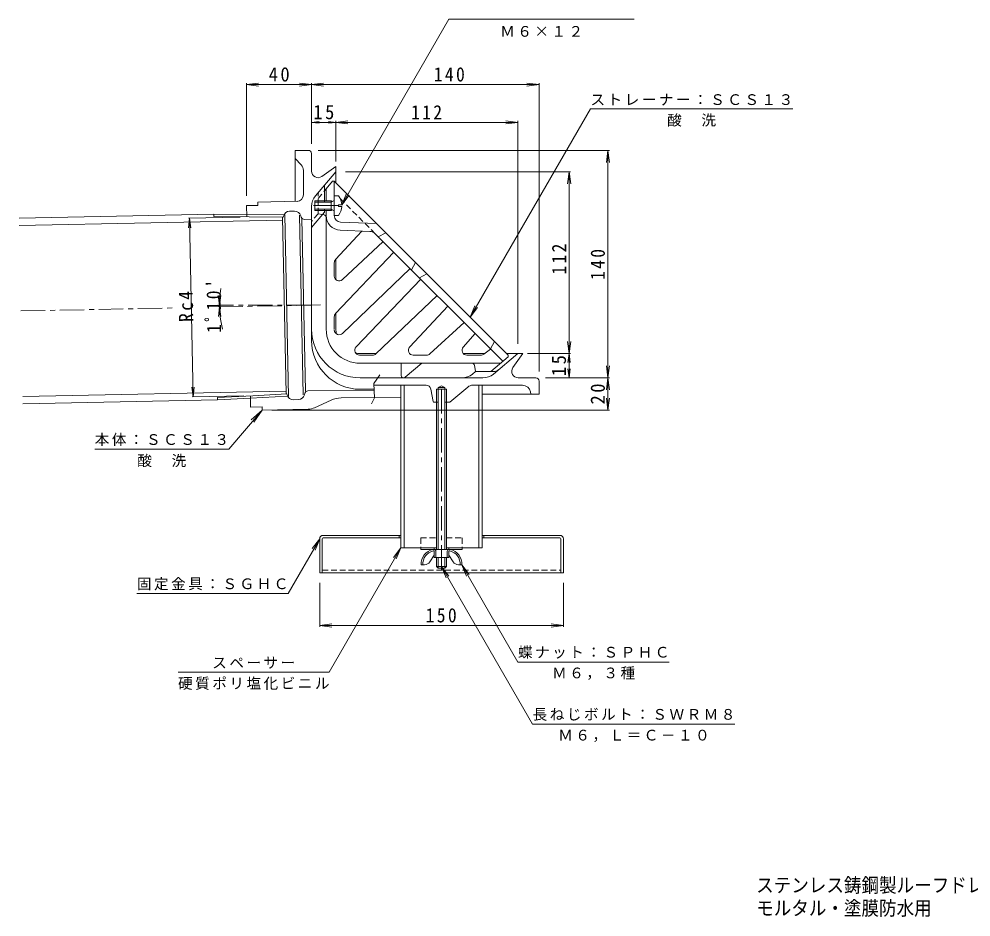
# Model space of a CAD drawing. Units: millimetres at full size, sheet at 1:3. Extents: x -615 to 745, y -582 to 533.
# Drawn here: x -615 to -29, y -582 to -29 of the extents above; entities that cross this region are included whole.
import ezdxf
from ezdxf.enums import TextEntityAlignment as Align

# ---------------------------------------------------------------- set-up
doc = ezdxf.new("R2010")
doc.units = ezdxf.units.MM
doc.header["$LTSCALE"] = 3
doc.linetypes.add('CHAIN1', pattern=[8, 5, -1, 1, -1])
doc.linetypes.add('DASHED1', pattern=[1.8, 1.2, -0.6])
for name, color, linetype, lineweight in [('3-0', 4, 'Continuous', 9), ('3-2', 6, 'Continuous', 9), ('3-3', 4, 'Continuous', 9), ('3-4', 7, 'Continuous', 9), ('3-5', 7, 'Continuous', 9), ('3-A', 2, 'Continuous', 9), ('3-B', 3, 'Continuous', 9), ('3-C', 6, 'Continuous', 9), ('3-D', 7, 'Continuous', 9)]:
    doc.layers.add(name, color=color, linetype=linetype, lineweight=lineweight)
doc.layers.add('F-5_F-5ﾚｲﾔ', color=2, linetype='Continuous')
doc.styles.add('ＭＳ ゴシック', font='')
doc.styles.get('ＭＳ ゴシック').set_extended_font_data('MS Gothic')

msp = doc.modelspace()

# ---------------------------------------------------------------- linework, layer by layer
at = {"layer": '3-0'}
for p, q in [((-436.514, -109.908), (-444.514, -109.908)), ((-444.514, -109.908), (-444.514, -141.301)), ((-440.857, -118.829), (-444.514, -114.907)), ((-434.514, -111.907), (-434.514, -122.727)), ((-439.514, -137.279), (-439.514, -122.239)), ((-428.22, -126.003), (-419.514, -119.908)), ((-419.514, -129.907), (-419.514, -119.908)), ((-432.174, -137.996), (-419.631, -123.047)), ((-426.514, -141.777), (-426.514, -131.25)), ((-474.514, -143.912), (-467.515, -143.769)), ((-474.514, -143.912), (-474.372, -150.874)), ((-434.514, -226.908), (-434.514, -144.424)), ((-426.514, -147.907), (-426.514, -146.037)), ((-474.402, -149.396), (-451.513, -149.645)), ((-472.893, -150.891), (-451.975, -151.118)), ((-450.215, -259.792), (-452.428, -151.113)), ((-451.975, -151.118), (-451.773, -150.351)), ((-448.685, -261.275), (-450.958, -149.624)), ((-445.021, -147.312), (-447.986, -147.372)), ((-439.702, -260.354), (-441.955, -149.716)), ((-440.842, -151.027), (-441.117, -150.134)), ((-438.25, -257.947), (-440.412, -151.782)), ((-426.514, -147.907), (-434.514, -157.442)), ((-438.89, -152.438), (-434.514, -152.349)), ((-419.514, -189.502), (-419.514, -176.834)), ((-419.514, -219.907), (-419.514, -210.106)), ((-404.514, -234.907), (-394.712, -234.907)), ((-341.181, -234.907), (-327.987, -234.907)), ((-322.602, -247.568), (-307.514, -234.907)), ((-314.514, -234.907), (-304.514, -234.907)), ((-310.61, -243.613), (-304.514, -234.907)), ((-379.39, -240.907), (-379.39, -248.441)), ((-366.664, -240.907), (-376.981, -249.564)), ((-333.514, -245.907), (-335.493, -247.568)), ((-333.514, -245.907), (-321.715, -245.907)), ((-329.03, -249.907), (-404.514, -249.907)), ((-296.514, -249.907), (-307.333, -249.907)), ((-294.514, -251.907), (-294.514, -259.908)), ((-436.728, -257.93), (-395.929, -257.46)), ((-395.949, -256.907), (-404.514, -256.907)), ((-363.996, -254.407), (-396.042, -254.407)), ((-359.591, -264.501), (-361.049, -256.846)), ((-356.514, -255.907), (-352.514, -255.907)), ((-352.514, -255.907), (-354.514, -254.753)), ((-352.514, -256.907), (-352.514, -255.907)), ((-349.375, -264.791), (-338.395, -255.577)), ((-335.181, -254.407), (-304.687, -254.407)), ((-472.131, -260.924), (-471.989, -267.886)), ((-472.101, -262.402), (-449.241, -261.222)), ((-442.66, -263.288), (-445.625, -263.348)), ((-438.639, -259.419), (-438.873, -260.309)), ((-422.413, -263.564), (-432.623, -268.255)), ((-379.514, -261.772), (-416.324, -262.195)), ((-294.514, -259.908), (-329.514, -259.908)), ((-299.767, -258.513), (-299.514, -259.908)), ((-436.594, -269.166), (-464.95, -269.743)), ((-356.514, -264.907), (-359.1, -264.907)), ((-349.696, -264.907), (-352.514, -264.907))]:
    msp.add_line(p, q, dxfattribs=at)
at = {"layer": '3-0', "linetype": 'DASHED1'}
for q in [(-430.514, -137.109), (-434.514, -153.674)]:
    msp.add_line((-430.514, -148.907), q, dxfattribs=at)
at = {"layer": '3-0', "linetype": 'CHAIN1'}
for p, q in [((-491.842, -206.278), (-428.94, -204.996)), ((-613.365, -208.752), (-517.541, -206.801)), ((-434.514, -205.11), (-492.246, -205.11)), ((-354.514, -367.829), (-354.514, -254.071))]:
    msp.add_line(p, q, dxfattribs=at)
at = {"layer": '3-0'}
for points in [[(-443.432, -141.278), (-467.556, -141.77), (-467.515, -143.769)], [(-356.514, -256.907), (-356.514, -255.907), (-354.514, -254.753)], [(-470.654, -260.847), (-449.762, -259.768), (-449.529, -260.526)], [(-471.989, -267.886), (-464.991, -267.744), (-464.95, -269.743)]]:
    msp.add_lwpolyline(points, dxfattribs=at)
for centre, radius, start, end in [((-436.514, -111.907), 2, 0, 90), ((-444.514, -122.239), 5, 0, 43.00027), ((-430.514, -122.727), 4, 180, 305.00014), ((-420.014, -122.725), 0.5, 320.0007, 0), ((-443.514, -137.279), 4, 271.16652, 0), ((-424.514, -144.424), 10, 140.00003, 180), ((-447.905, -151.372), 4, 91.16652, 165.22128), ((-444.94, -151.311), 4, 17.11217, 91.16687), ((-438.931, -150.439), 2, 197.11159, 271.16689), ((-404.514, -219.907), 30, 180, 270), ((-404.514, -219.907), 15, 180, 191.08398), ((-404.514, -226.908), 30, 180, 270), ((-404.514, -219.907), 15, 258.9164, 270), ((-321.715, -242.907), 3, 270, 309.99988), ((-307.333, -245.907), 4, 144.99966, 270), ((-377.924, -248.441), 1.466, 180, 309.99997), ((-341.921, -239.907), 10, 270, 309.99986), ((-329.03, -239.907), 10, 270, 309.99995), ((-296.514, -251.907), 2, 0, 90), ((-363.996, -257.407), 3, 10.78418, 90), ((-335.181, -259.407), 5, 90, 129.99995), ((-304.687, -259.407), 5, 10.30489, 90), ((-445.706, -259.349), 4, 197.112, 271.16687), ((-442.741, -259.289), 4, 271.16652, 345.22145), ((-436.705, -259.93), 2, 90.65926, 165.22137), ((-416.151, -277.194), 15, 90.65897, 114.67551), ((-436.798, -259.168), 10, 271.16658, 294.67548), ((-359.1, -264.407), 0.5, 190.78464, 270), ((-349.696, -264.407), 0.5, 270, 309.9993)]:
    msp.add_arc(centre, radius, start, end, dxfattribs=at)
at = {"layer": '3-0', "linetype": 'DASHED1'}
msp.add_arc((-427.514, -137.109), 3, 139.99997, 180, dxfattribs=at)
at = {"layer": '3-2'}
for p, q in [((-426.514, -134.817), (-421.514, -128.907)), ((-425.514, -140.907), (-425.514, -133.635)), ((-420.514, -150.058), (-420.514, -128.907)), ((-426.72, -149.666), (-427.807, -149.449)), ((-425.514, -146.907), (-425.514, -219.907)), ((-416.668, -154.055), (-394.514, -154.907)), ((-403.646, -159.531), (-419.725, -177.064)), ((-398.622, -159.753), (-416.86, -159.052)), ((-395.278, -161.214), (-316.802, -239.69)), ((-388.857, -160.564), (-393.453, -163.039)), ((-390.463, -166.029), (-415.462, -189.455)), ((-419.689, -210.29), (-383.893, -172.599)), ((-420.514, -187.266), (-420.514, -179.092)), ((-370.549, -178.872), (-373.024, -183.468)), ((-373.81, -182.683), (-415.433, -222.506)), ((-368.074, -188.418), (-363.478, -185.943)), ((-367.289, -189.203), (-407.112, -230.826)), ((-394.897, -235.083), (-357.206, -199.287)), ((-350.635, -205.857), (-374.061, -230.856)), ((-420.514, -219.907), (-420.514, -212.356)), ((-340.65, -215.842), (-361.671, -235.119)), ((-341.202, -230.931), (-333.899, -222.593)), ((-321.999, -227.422), (-324.474, -232.018)), ((-328.491, -235.292), (-324.356, -232.137)), ((-404.514, -235.907), (-396.963, -235.907)), ((-371.872, -235.907), (-363.698, -235.907)), ((-338.945, -235.907), (-330.311, -235.907)), ((-324.15, -245.907), (-313.514, -236.907)), ((-313.514, -236.907), (-313.514, -235.907)), ((-318.241, -240.907), (-404.514, -240.907)), ((-334.273, -242.113), (-333.514, -245.907))]:
    msp.add_line(p, q, dxfattribs=at)
at = {"layer": '3-2', "linetype": 'DASHED1'}
for p, q in [((-430.514, -139.544), (-426.514, -134.817)), ((-416.886, -139.606), (-395.278, -161.214)), ((-427.807, -149.449), (-430.514, -148.907))]:
    msp.add_line(p, q, dxfattribs=at)
at = {"layer": '3-2', "color": 4, "linetype": 'CHAIN1'}
msp.add_line((-433.271, -143.907), (-415.227, -143.907), dxfattribs=at)
at = {"layer": '3-2'}
msp.add_lwpolyline([(-421.514, -128.907), (-420.514, -128.907), (-313.514, -235.907)], dxfattribs=at)
for centre, radius, start, end in [((-427.014, -151.137), 1.5, 0, 78.6897), ((-416.514, -150.058), 9, 180, 267.79758), ((-416.514, -150.058), 4, 180, 267.79758), ((-398.814, -164.749), 5, 45.0002, 87.79736), ((-417.514, -179.092), 3, 137.47789, 180.00017), ((-417.514, -187.266), 3, 180.00034, 313.13882), ((-417.514, -212.356), 3, 136.47731, 180.00017), ((-404.514, -219.907), 21, 180, 270), ((-417.507, -220.338), 3, 181.89812, 313.73378), ((-404.945, -232.9), 3, 136.26622, 268.10188), ((-371.872, -232.908), 3, 136.86118, 269.99966), ((-338.945, -232.908), 3, 138.78688, 270), ((-404.514, -219.907), 16, 268.10173, 270), ((-396.963, -232.908), 3, 269.99983, 313.52269), ((-363.698, -232.908), 3, 269.99983, 312.52211), ((-330.311, -232.908), 3, 270, 307.34552), ((-335.743, -242.407), 1.5, 11.30965, 90)]:
    msp.add_arc(centre, radius, start, end, dxfattribs=at)
at = {"layer": '3-3', "linetype": 'DASHED1'}
for p, q in [((-367.264, -348.407), (-367.264, -354.407)), ((-367.264, -348.407), (-357.514, -348.407)), ((-351.514, -348.407), (-341.764, -348.407)), ((-341.764, -348.407), (-341.764, -354.407))]:
    msp.add_line(p, q, dxfattribs=at)
at = {"layer": '3-3'}
for p, q in [((-367.264, -354.407), (-367.264, -355.407)), ((-367.264, -355.407), (-341.764, -355.407)), ((-359.014, -354.407), (-359.014, -355.407)), ((-350.014, -354.407), (-350.014, -355.407)), ((-341.764, -354.407), (-341.764, -355.407))]:
    msp.add_line(p, q, dxfattribs=at)
at = {"layer": '3-4'}
for p, q in [((-474.514, -69.467), (-467.078, -68.488)), ((-474.514, -68.567), (-474.514, -137.912)), ((-474.514, -69.467), (-434.514, -69.467)), ((-474.514, -69.467), (-467.078, -70.446)), ((-434.514, -69.467), (-441.95, -68.488)), ((-434.514, -69.467), (-441.95, -70.446)), ((-434.514, -69.467), (-427.078, -68.488)), ((-434.514, -68.567), (-434.514, -105.907)), ((-434.514, -69.467), (-294.514, -69.467)), ((-434.514, -69.467), (-427.078, -70.446)), ((-294.514, -69.467), (-301.95, -68.488)), ((-294.514, -69.467), (-301.95, -70.446)), ((-294.514, -68.567), (-294.514, -245.907)), ((-434.514, -91.777), (-434.514, -105.907)), ((-434.514, -92.677), (-429.884, -92.067)), ((-434.514, -92.677), (-419.514, -92.677)), ((-434.514, -92.677), (-429.884, -93.286)), ((-419.514, -92.677), (-424.144, -92.067)), ((-419.514, -92.677), (-424.144, -93.286)), ((-419.514, -92.677), (-412.078, -91.698)), ((-419.514, -91.777), (-419.514, -116.725)), ((-419.514, -92.677), (-307.514, -92.677)), ((-419.514, -92.677), (-412.078, -93.656)), ((-307.514, -92.677), (-314.95, -91.698)), ((-307.514, -92.677), (-314.95, -93.656)), ((-307.514, -91.777), (-307.514, -228.907)), ((-251.173, -109.907), (-430.514, -109.907)), ((-252.073, -109.907), (-253.052, -117.343)), ((-252.073, -249.907), (-252.073, -109.907)), ((-252.073, -109.907), (-251.094, -117.343)), ((-275.097, -123.047), (-413.631, -123.047)), ((-275.997, -123.047), (-276.976, -130.483)), ((-275.997, -234.907), (-275.997, -123.047)), ((-275.997, -123.047), (-275.018, -130.483)), ((-509.613, -151.592), (-510.275, -157.555)), ((-478.371, -150.956), (-510.213, -151.604)), ((-509.613, -151.592), (-507.372, -261.641)), ((-509.613, -151.592), (-508.709, -157.523)), ((-491.202, -205.11), (-491.985, -199.161)), ((-491.202, -205.11), (-490.419, -199.161)), ((-491.19, -206.264), (-491.852, -212.228)), ((-491.19, -206.264), (-490.286, -212.196)), ((-275.997, -234.907), (-276.976, -227.472)), ((-275.997, -234.907), (-275.018, -227.472)), ((-275.097, -234.907), (-301.514, -234.907)), ((-275.997, -234.907), (-276.718, -240.384)), ((-275.997, -249.907), (-275.997, -234.907)), ((-275.997, -234.907), (-275.276, -240.384)), ((-275.997, -249.907), (-276.718, -244.431)), ((-275.997, -249.907), (-275.276, -244.431)), ((-252.073, -249.907), (-253.052, -242.472)), ((-252.073, -249.907), (-251.094, -242.472)), ((-275.097, -249.907), (-290.514, -249.907)), ((-251.173, -249.907), (-290.514, -249.907)), ((-252.073, -249.907), (-253.052, -257.343)), ((-252.073, -269.743), (-252.073, -249.907)), ((-252.073, -249.907), (-251.094, -257.343)), ((-507.372, -261.641), (-508.276, -255.71)), ((-507.372, -261.641), (-506.71, -255.678)), ((-476.13, -261.005), (-507.972, -261.653)), ((-252.073, -269.743), (-253.052, -262.307)), ((-252.073, -269.743), (-251.094, -262.307)), ((-251.173, -269.743), (-458.95, -269.743)), ((-429.514, -403.17), (-429.514, -375.907)), ((-279.514, -403.17), (-279.514, -375.907)), ((-429.514, -402.27), (-422.078, -401.291)), ((-429.514, -402.27), (-279.514, -402.27)), ((-429.514, -402.27), (-422.078, -403.249)), ((-279.514, -402.27), (-286.95, -401.291)), ((-279.514, -402.27), (-286.95, -403.249))]:
    msp.add_line(p, q, dxfattribs=at)
msp.add_arc((-434.514, -205.11), 56.688, 169.73082, 195.17223, dxfattribs=at)
at = {"layer": '3-5'}
for p, q in [((-415.925, -143.428), (-349.93, -29.122)), ((-349.93, -29.122), (-235.93, -29.122)), ((-336.895, -212.526), (-262.885, -84.338)), ((-262.885, -84.338), (-138.385, -84.338)), ((-415.925, -143.428), (-413.055, -136.499)), ((-415.925, -143.428), (-411.36, -137.478)), ((-336.895, -212.526), (-334.025, -205.597)), ((-336.895, -212.526), (-332.329, -206.576)), ((-464.95, -269.743), (-470.003, -277.191)), ((-567.962, -293.858), (-485.462, -293.858)), ((-429.514, -348.907), (-449, -382.658)), ((-429.514, -348.907), (-434.08, -354.858)), ((-429.514, -348.907), (-432.384, -355.836)), ((-379.514, -354.407), (-423.666, -430.882)), ((-379.514, -354.407), (-384.08, -360.358)), ((-379.514, -354.407), (-382.384, -361.336)), ((-354.514, -365.907), (-298.472, -462.974)), ((-354.514, -365.907), (-349.948, -371.858)), ((-354.514, -365.907), (-351.644, -372.837)), ((-342.014, -364.907), (-307.484, -424.714)), ((-342.014, -364.907), (-337.448, -370.857)), ((-342.014, -364.907), (-339.144, -371.836)), ((-542, -382.658), (-449, -382.658)), ((-307.484, -424.714), (-214.484, -424.714)), ((-516.666, -430.882), (-423.666, -430.882)), ((-298.472, -462.974), (-173.972, -462.974))]:
    msp.add_line(p, q, dxfattribs=at)
msp.add_lwpolyline([(-485.462, -293.858), (-464.95, -269.743), (-471.759, -275.629)], dxfattribs=at)
at = {"layer": '3-A'}
for p, q in [((-417.914, -137.907), (-420.514, -137.907)), ((-432.514, -140.907), (-432.514, -146.907)), ((-422.514, -140.907), (-432.514, -140.907)), ((-422.514, -141.777), (-432.514, -141.777)), ((-422.514, -146.037), (-432.514, -146.037)), ((-422.514, -141.777), (-420.641, -140.725)), ((-422.514, -140.907), (-421.75, -141.348)), ((-422.514, -140.907), (-422.514, -146.907)), ((-422.514, -146.037), (-420.641, -147.089)), ((-417.914, -144.386), (-417.914, -143.428)), ((-415.925, -143.428), (-417.914, -143.428)), ((-415.925, -144.386), (-417.914, -144.386)), ((-422.514, -146.907), (-432.514, -146.907)), ((-422.514, -146.907), (-421.75, -146.466)), ((-417.914, -149.907), (-420.514, -149.907)), ((-357.514, -256.907), (-351.514, -256.907)), ((-357.514, -256.907), (-357.514, -355.407)), ((-356.514, -256.907), (-356.514, -355.407)), ((-352.514, -256.907), (-352.514, -355.407)), ((-351.514, -256.907), (-351.514, -355.407)), ((-359.214, -356.407), (-359.699, -356.407)), ((-359.014, -360.407), (-359.014, -356.607)), ((-358.014, -356.607), (-358.014, -360.407)), ((-351.014, -356.607), (-351.014, -360.407)), ((-350.014, -360.407), (-350.014, -356.607)), ((-349.814, -356.407), (-349.328, -356.407)), ((-361.618, -363.04), (-359.014, -358.907)), ((-359.014, -360.407), (-350.014, -360.407)), ((-357.514, -360.407), (-357.514, -365.907)), ((-356.514, -360.407), (-356.514, -366.907)), ((-352.514, -360.407), (-352.514, -366.907)), ((-351.514, -360.407), (-351.514, -365.907)), ((-347.41, -363.04), (-350.014, -358.907)), ((-365.002, -364.907), (-367.014, -364.907)), ((-357.514, -365.907), (-351.514, -365.907)), ((-344.026, -364.907), (-342.014, -364.907))]:
    msp.add_line(p, q, dxfattribs=at)
msp.add_lwpolyline([(-357.514, -365.907), (-356.514, -366.907), (-352.514, -366.907), (-351.514, -365.907)], dxfattribs=at)
for centre, radius, start, end in [((-420.764, -140.507), 0.25, 299.32918, 0), ((-425.914, -143.907), 10, 2.74562, 36.86987), ((-425.914, -143.907), 10, 323.13013, 357.25438), ((-420.764, -147.307), 0.25, 0, 60.67082), ((-357.778, -364.429), 9.248, 102.71823, 182.96507), ((-357.778, -364.429), 8.248, 103.47058, 182.96507), ((-359.214, -356.607), 1.2, 0, 90), ((-359.214, -356.607), 0.2, 0, 90), ((-349.814, -356.607), 1.2, 90, 180), ((-349.814, -356.607), 0.2, 90, 180), ((-351.25, -364.429), 8.248, 357.03493, 76.52942), ((-351.25, -364.429), 9.248, 357.03493, 77.28177), ((-365.002, -360.907), 4, 270, 327.78351), ((-344.026, -360.907), 4, 212.21649, 270)]:
    msp.add_arc(centre, radius, start, end, dxfattribs=at)
at = {"layer": '3-B'}
for p, q in [((-429.514, -348.907), (-429.514, -369.907)), ((-427.914, -348.907), (-427.914, -369.907)), ((-427.414, -346.807), (-379.514, -346.807)), ((-427.414, -348.407), (-379.514, -348.407)), ((-380.514, -346.807), (-380.514, -348.407)), ((-329.514, -346.807), (-281.614, -346.807)), ((-329.514, -348.407), (-281.614, -348.407)), ((-328.514, -346.807), (-328.514, -348.407)), ((-281.114, -348.907), (-281.114, -369.907)), ((-279.514, -348.907), (-279.514, -369.907)), ((-429.514, -369.907), (-279.514, -369.907))]:
    msp.add_line(p, q, dxfattribs=at)
at = {"layer": '3-B', "linetype": 'DASHED1'}
msp.add_line((-427.914, -368.307), (-281.114, -368.307), dxfattribs=at)
at = {"layer": '3-B'}
for centre, radius, start, end in [((-427.414, -348.907), 2.1, 90, 180), ((-427.414, -348.907), 0.5, 90, 180), ((-281.614, -348.907), 2.1, 0, 90), ((-281.614, -348.907), 0.5, 0, 90)]:
    msp.add_arc(centre, radius, start, end, dxfattribs=at)
at = {"layer": '3-C'}
for p, q in [((-472.893, -150.89), (-494.747, -150.653)), ((-474.402, -149.396), (-494.731, -149.175)), ((-614.437, -156.113), (-452.394, -152.813)), ((-379.514, -354.407), (-379.514, -254.407)), ((-377.514, -354.407), (-377.514, -254.407)), ((-331.514, -254.407), (-331.514, -354.407)), ((-329.514, -254.407), (-329.514, -354.407)), ((-612.293, -261.391), (-450.25, -258.091)), ((-612.201, -265.891), (-492.403, -263.451)), ((-470.654, -260.847), (-492.479, -261.975)), ((-492.403, -263.451), (-492.479, -261.975)), ((-472.101, -262.402), (-492.403, -263.451)), ((-379.514, -354.407), (-357.514, -354.407)), ((-351.514, -354.407), (-329.514, -354.407))]:
    msp.add_line(p, q, dxfattribs=at)
msp.add_lwpolyline([(-614.529, -151.614), (-494.731, -149.175), (-494.747, -150.653)], dxfattribs=at)
at = {"layer": '3-D'}
msp.add_lwpolyline([(-392.499, -248.101), (-396.083, -253.314), (-395.757, -262.11), (-397.711, -265.802)], dxfattribs=at)

# ---------------------------------------------------------------- texts
at = {"layer": '3-4', "color": 2, "char_height": 8.798, "attachment_point": 7, "style": 'ＭＳ ゴシック'}
for s, insert in [('\\T1.27;\\W0.95;40', (-460.889, -67.667)), ('\\T1.27;\\W0.9;140', (-359.264, -67.667)), ('\\T1.27;\\W0.95;15', (-433.389, -90.877)), ('\\T1.27;\\W0.9;112', (-373.264, -90.877)), ('\\T1.27;\\W0.9;150', (-364.264, -400.47))]:
    msp.add_mtext(s, dxfattribs=dict(at, insert=insert))
for s, insert, rotation in [('\\T1.27;\\W0.9;112', (-277.797, -186.378), 90), ('\\T1.27;\\W0.9;140', (-253.873, -189.657), 90), ("\\T1.28;\\W0.9;1ﾟ10'", (-490.031, -222.176), 90.583), ('\\T1.27;\\W0.9;Rc4', (-507.121, -215.421), 91.167), ('\\T1.27;\\W0.95;15', (-277.797, -248.782), 90), ('\\T1.27;\\W0.95;20', (-253.873, -266.246), 90)]:
    msp.add_mtext(s, dxfattribs=dict(at, insert=insert, rotation=rotation))
at = {"layer": '3-5', "char_height": 6.598, "attachment_point": 7, "style": 'ＭＳ ゴシック'}
for s, insert in [('\\T1.17;Ｍ６×１２', (-318.43, -40.122)), ('\\T1.17;ストレーナー：ＳＣＳ１３', (-262.885, -82.338)), ('\\T1.17;酸\u3000洗', (-215.635, -95.338)), ('\\T1.17;本体：ＳＣＳ１３', (-567.962, -291.858)), ('\\T1.17;酸\u3000洗', (-541.712, -304.858)), ('\\T1.17;固定金具：ＳＧＨＣ', (-542, -380.658)), ('\\T1.17;蝶ナット：ＳＰＨＣ', (-307.484, -422.714)), ('\\T1.17;スペーサー', (-495.666, -428.882)), ('\\T1.17;Ｍ６，３種', (-286.484, -435.714)), ('\\T1.17;硬質ポリ塩化ビニル', (-516.666, -441.882)), ('\\T1.17;長ねじボルト：ＳＷＲＭ８', (-298.472, -460.974)), ('\\T1.17;Ｍ６，Ｌ＝Ｃ－１０', (-282.722, -473.974))]:
    msp.add_mtext(s, dxfattribs=dict(at, insert=insert))
at = {"layer": 'F-5_F-5ﾚｲﾔ', "style": 'ＭＳ ゴシック', "width": 0.9}
for s, p in [('ステンレス鋳鋼製ルーフドレン\u3000よこ引き用\u3000デッキプレート打込型\u3000ねじ込み式\u3000立上がり部乾式工法用', (-160.862, -569.067)), ('モルタル・塗膜防水用\u3000\u3000\u3000ＥＤＳＸＧ－１００\u3000Ｃ＝指示', (-160.862, -583.194))]:
    msp.add_text(s, height=8.798, dxfattribs=at).set_placement(p, align=Align.BOTTOM_LEFT)

doc.saveas('drawing.dxf')
